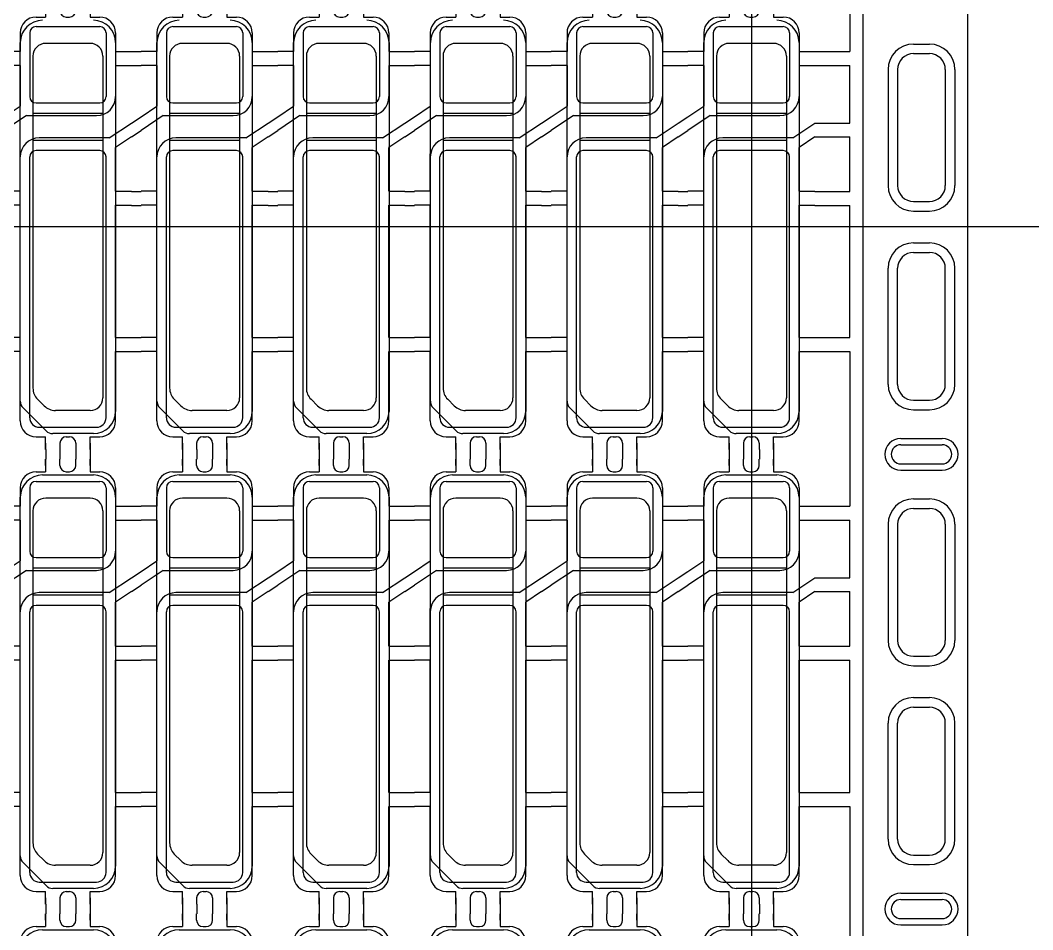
# Model space of a CAD drawing. Header units: millimetres. Extents: x -992 to 1678, y 98 to 1000.
# Drawn here: x -803.09 to -787.16, y 560.32 to 574.62 of the extents above; entities that cross this region are included whole.
import ezdxf

# ---------------------------------------------------------------- set-up
doc = ezdxf.new("R2010")
doc.units = ezdxf.units.MM
doc.linetypes.add('CENTER', pattern=[10.16, 6.35, -1.27, 1.27, -1.27])
doc.linetypes.add('HIDDEN', pattern=[1.905, 1.27, -0.635])
for name, color, linetype in [('1', 3, 'Continuous'), ('b etching', 1, 'Continuous'), ('CEN', 8, 'CENTER'), ('HID', 1, 'HIDDEN'), ('PPA', 2, 'Continuous')]:
    doc.layers.add(name, color=color, linetype=linetype)

# ---------------------------------------------------------------- blocks, each defined once
blk = doc.blocks.new('e1')
at = {"layer": '1'}
for p, q in [((-947.058, 906.581), (-947.058, 906.481)), ((-947.058, 906.481), (-947.058, 906.581)), ((-947.058, 906.581), (-947.058, 906.381)), ((-946.358, 906.581), (-946.358, 906.481)), ((-946.358, 906.481), (-946.358, 906.581)), ((-946.358, 906.581), (-946.358, 906.381)), ((-946.358, 906.381), (-946.208, 906.381)), ((-947.458, 906.131), (-947.458, 905.841)), ((-945.958, 906.131), (-945.958, 905.841)), ((-947.458, 905.841), (-947.708, 905.841)), ((-945.958, 905.841), (-945.708, 905.841)), ((-947.458, 905.621), (-947.708, 905.621)), ((-947.458, 905.621), (-947.458, 904.981)), ((-945.958, 905.621), (-945.958, 905.131)), ((-945.958, 905.621), (-945.708, 905.621)), ((-947.358, 904.831), (-946.258, 904.831)), ((-946.058, 904.481), (-947.158, 904.481)), ((-947.458, 903.641), (-947.458, 904.231)), ((-945.958, 903.641), (-945.958, 904.331)), ((-947.458, 903.641), (-947.708, 903.641)), ((-945.958, 903.641), (-945.708, 903.641)), ((-947.458, 903.421), (-947.708, 903.421)), ((-947.458, 901.341), (-947.458, 903.421)), ((-945.958, 901.341), (-945.958, 903.421)), ((-945.958, 903.421), (-945.708, 903.421)), ((-947.458, 901.341), (-947.708, 901.341)), ((-945.958, 901.341), (-945.708, 901.341)), ((-947.458, 901.121), (-947.708, 901.121)), ((-947.458, 900.031), (-947.458, 901.121)), ((-945.958, 900.031), (-945.958, 901.121)), ((-945.958, 901.121), (-945.708, 901.121)), ((-947.058, 899.581), (-947.058, 899.781)), ((-946.358, 899.781), (-946.208, 899.781)), ((-946.358, 899.581), (-946.358, 899.781)), ((-947.058, 899.581), (-947.058, 899.681)), ((-947.058, 899.681), (-947.058, 899.581)), ((-946.358, 899.581), (-946.358, 899.681)), ((-946.358, 899.681), (-946.358, 899.581))]:
    blk.add_line(p, q, dxfattribs=at)
at = {"layer": '1', "linetype": 'ByBlock'}
for p, q in [((-946.833, 906.481), (-946.833, 906.581)), ((-946.583, 906.481), (-946.583, 906.581)), ((-947.208, 906.381), (-947.058, 906.381)), ((-946.733, 906.381), (-946.683, 906.381)), ((-947.708, 904.814), (-947.458, 904.981)), ((-947.358, 904.831), (-947.708, 904.597)), ((-946.058, 904.481), (-945.708, 904.714)), ((-945.708, 904.497), (-945.958, 904.331)), ((-947.208, 899.781), (-947.058, 899.781)), ((-946.733, 899.781), (-946.683, 899.781)), ((-946.833, 899.681), (-946.833, 899.581)), ((-946.583, 899.681), (-946.583, 899.581))]:
    blk.add_line(p, q, dxfattribs=at)
for centre, start, end in [((-946.733, 906.481), 180, 270), ((-946.683, 906.481), 270, 0), ((-946.733, 899.681), 90, 180), ((-946.683, 899.681), 0, 90)]:
    blk.add_arc(centre, 0.1, start, end, dxfattribs=at)
at = {"layer": '1'}
for centre, radius, start, end in [((-947.208, 906.131), 0.25, 90, 180), ((-946.208, 906.131), 0.25, 0, 90), ((-946.258, 905.131), 0.3, 270, 0), ((-947.158, 904.181), 0.3, 90, 180), ((-947.208, 900.031), 0.25, 180, 270), ((-946.208, 900.031), 0.25, 270, 0)]:
    blk.add_arc(centre, radius, start, end, dxfattribs=at)
blk = doc.blocks.new('e2')
at = {"layer": 'b etching', "linetype": 'ByBlock'}
for p, q in [((-947.208, 906.231), (-946.208, 906.231)), ((-947.308, 906.131), (-947.308, 905.131)), ((-946.108, 906.131), (-946.108, 905.131)), ((-947.208, 905.031), (-946.208, 905.031)), ((-946.208, 904.281), (-947.208, 904.281)), ((-947.308, 900.081), (-947.308, 904.181)), ((-946.108, 900.081), (-946.108, 904.181)), ((-947.158, 899.931), (-946.258, 899.931))]:
    blk.add_line(p, q, dxfattribs=at)
for centre, radius, start, end in [((-947.208, 906.131), 0.1, 90, 180), ((-946.208, 906.131), 0.1, 360, 90), ((-947.208, 905.131), 0.1, 180, 270), ((-946.208, 905.131), 0.1, 270, 360), ((-947.208, 904.181), 0.1, 90, 180), ((-946.208, 904.181), 0.1, 0, 90), ((-947.158, 900.081), 0.15, 180, 270), ((-946.258, 900.081), 0.15, 270, 0)]:
    blk.add_arc(centre, radius, start, end, dxfattribs=at)

msp = doc.modelspace()

# ---------------------------------------------------------------- linework, layer by layer
at = {"layer": '1', "linetype": 'ByBlock'}
for p, q in [((-790.03553085, 576.56062093), (-790.03553085, 574.13062093)), ((-801.33553085, 574.13062093), (-801.18553085, 574.13062093)), ((-799.18553085, 574.13062093), (-799.03553085, 574.13062093)), ((-797.03553085, 574.13062093), (-796.88553085, 574.13062093)), ((-794.88553085, 574.13062093), (-794.73553085, 574.13062093)), ((-792.73553085, 574.13062093), (-792.58553085, 574.13062093)), ((-790.58553085, 574.13062093), (-790.03553085, 574.13062093)), ((-801.33553085, 573.91062093), (-801.18553085, 573.91062093)), ((-799.18553085, 573.91062093), (-799.03553085, 573.91062093)), ((-797.03553085, 573.91062093), (-796.88553085, 573.91062093)), ((-794.88553085, 573.91062093), (-794.73553085, 573.91062093)), ((-792.73553085, 573.91062093), (-792.58553085, 573.91062093)), ((-790.58553085, 573.91062093), (-790.03553085, 573.91062093)), ((-790.03553085, 573.00395426), (-790.03553085, 573.91062093)), ((-801.33553085, 573.00395426), (-801.18553085, 573.10395426)), ((-799.18553085, 573.00395426), (-799.03553085, 573.10395426)), ((-797.03553085, 573.00395426), (-796.88553085, 573.10395426)), ((-794.88553085, 573.00395426), (-794.73553085, 573.10395426)), ((-792.73553085, 573.00395426), (-792.58553085, 573.10395426)), ((-790.58553085, 573.00395426), (-790.03553085, 573.00395426)), ((-801.33553085, 572.78728759), (-801.18553085, 572.88728759)), ((-799.18553085, 572.78728759), (-799.03553085, 572.88728759)), ((-797.03553085, 572.78728759), (-796.88553085, 572.88728759)), ((-794.88553085, 572.78728759), (-794.73553085, 572.88728759)), ((-792.73553085, 572.78728759), (-792.58553085, 572.88728759)), ((-790.58553085, 572.78728759), (-790.03553085, 572.78728759)), ((-790.03553085, 571.93062093), (-790.03553085, 572.78728759)), ((-801.33553085, 571.93062093), (-801.18553085, 571.93062093)), ((-799.18553085, 571.93062093), (-799.03553085, 571.93062093)), ((-797.03553085, 571.93062093), (-796.88553085, 571.93062093)), ((-794.88553085, 571.93062093), (-794.73553085, 571.93062093)), ((-792.73553085, 571.93062093), (-792.58553085, 571.93062093)), ((-790.58553085, 571.93062093), (-790.03553085, 571.93062093)), ((-801.33553085, 571.71062093), (-801.18553085, 571.71062093)), ((-799.18553085, 571.71062093), (-799.03553085, 571.71062093)), ((-797.03553085, 571.71062093), (-796.88553085, 571.71062093)), ((-794.88553085, 571.71062093), (-794.73553085, 571.71062093)), ((-792.73553085, 571.71062093), (-792.58553085, 571.71062093)), ((-790.58553085, 571.71062093), (-790.03553085, 571.71062093)), ((-790.03553085, 569.63062093), (-790.03553085, 571.71062093)), ((-801.33553085, 569.63062093), (-801.18553085, 569.63062093)), ((-799.18553085, 569.63062093), (-799.03553085, 569.63062093)), ((-797.03553085, 569.63062093), (-796.88553085, 569.63062093)), ((-794.88553085, 569.63062093), (-794.73553085, 569.63062093)), ((-792.73553085, 569.63062093), (-792.58553085, 569.63062093)), ((-790.58553085, 569.63062093), (-790.03553085, 569.63062093)), ((-801.33553085, 569.41062093), (-801.18553085, 569.41062093)), ((-799.18553085, 569.41062093), (-799.03553085, 569.41062093)), ((-797.03553085, 569.41062093), (-796.88553085, 569.41062093)), ((-794.88553085, 569.41062093), (-794.73553085, 569.41062093)), ((-792.73553085, 569.41062093), (-792.58553085, 569.41062093)), ((-790.58553085, 569.41062093), (-790.03553085, 569.41062093)), ((-790.03553085, 569.41062093), (-790.03553085, 566.98062093)), ((-802.68553085, 567.87062093), (-802.68553085, 567.72062093)), ((-802.46053085, 567.87062093), (-802.46053085, 567.72062093)), ((-802.21053085, 567.87062093), (-802.21053085, 567.72062093)), ((-801.98553085, 567.87062093), (-801.98553085, 567.72062093)), ((-800.53553085, 567.87062093), (-800.53553085, 567.72062093)), ((-800.31053085, 567.87062093), (-800.31053085, 567.72062093)), ((-800.06053085, 567.87062093), (-800.06053085, 567.72062093)), ((-799.83553085, 567.87062093), (-799.83553085, 567.72062093)), ((-798.38553085, 567.87062093), (-798.38553085, 567.72062093)), ((-798.16053085, 567.87062093), (-798.16053085, 567.72062093)), ((-797.91053085, 567.87062093), (-797.91053085, 567.72062093)), ((-797.68553085, 567.87062093), (-797.68553085, 567.72062093)), ((-796.23553085, 567.87062093), (-796.23553085, 567.72062093)), ((-796.01053085, 567.87062093), (-796.01053085, 567.72062093)), ((-795.76053085, 567.87062093), (-795.76053085, 567.72062093)), ((-795.53553085, 567.87062093), (-795.53553085, 567.72062093)), ((-794.08553085, 567.87062093), (-794.08553085, 567.72062093)), ((-793.86053085, 567.87062093), (-793.86053085, 567.72062093)), ((-793.61053085, 567.87062093), (-793.61053085, 567.72062093)), ((-793.38553085, 567.87062093), (-793.38553085, 567.72062093)), ((-791.93553085, 567.87062093), (-791.93553085, 567.72062093)), ((-791.71053085, 567.87062093), (-791.71053085, 567.72062093)), ((-791.46053085, 567.87062093), (-791.46053085, 567.72062093)), ((-791.23553085, 567.87062093), (-791.23553085, 567.72062093)), ((-801.33553085, 566.98062093), (-801.18553085, 566.98062093)), ((-799.18553085, 566.98062093), (-799.03553085, 566.98062093)), ((-797.03553085, 566.98062093), (-796.88553085, 566.98062093)), ((-794.88553085, 566.98062093), (-794.73553085, 566.98062093)), ((-792.73553085, 566.98062093), (-792.58553085, 566.98062093)), ((-790.58553085, 566.98062093), (-790.03553085, 566.98062093)), ((-801.33553085, 566.76062093), (-801.18553085, 566.76062093)), ((-799.18553085, 566.76062093), (-799.03553085, 566.76062093)), ((-797.03553085, 566.76062093), (-796.88553085, 566.76062093)), ((-794.88553085, 566.76062093), (-794.73553085, 566.76062093)), ((-792.73553085, 566.76062093), (-792.58553085, 566.76062093)), ((-790.58553085, 566.76062093), (-790.03553085, 566.76062093)), ((-790.03553085, 565.85395426), (-790.03553085, 566.76062093)), ((-801.33553085, 565.85395426), (-801.18553085, 565.95395426)), ((-799.18553085, 565.85395426), (-799.03553085, 565.95395426)), ((-797.03553085, 565.85395426), (-796.88553085, 565.95395426)), ((-794.88553085, 565.85395426), (-794.73553085, 565.95395426)), ((-792.73553085, 565.85395426), (-792.58553085, 565.95395426)), ((-790.58553085, 565.85395426), (-790.03553085, 565.85395426)), ((-801.33553085, 565.63728759), (-801.18553085, 565.73728759)), ((-799.18553085, 565.63728759), (-799.03553085, 565.73728759)), ((-797.03553085, 565.63728759), (-796.88553085, 565.73728759)), ((-794.88553085, 565.63728759), (-794.73553085, 565.73728759)), ((-792.73553085, 565.63728759), (-792.58553085, 565.73728759)), ((-790.58553085, 565.63728759), (-790.03553085, 565.63728759)), ((-790.03553085, 564.78062093), (-790.03553085, 565.63728759)), ((-801.33553085, 564.78062093), (-801.18553085, 564.78062093)), ((-799.18553085, 564.78062093), (-799.03553085, 564.78062093)), ((-797.03553085, 564.78062093), (-796.88553085, 564.78062093)), ((-794.88553085, 564.78062093), (-794.73553085, 564.78062093)), ((-792.73553085, 564.78062093), (-792.58553085, 564.78062093)), ((-790.58553085, 564.78062093), (-790.03553085, 564.78062093)), ((-801.33553085, 564.56062093), (-801.18553085, 564.56062093)), ((-799.18553085, 564.56062093), (-799.03553085, 564.56062093)), ((-797.03553085, 564.56062093), (-796.88553085, 564.56062093)), ((-794.88553085, 564.56062093), (-794.73553085, 564.56062093)), ((-792.73553085, 564.56062093), (-792.58553085, 564.56062093)), ((-790.58553085, 564.56062093), (-790.03553085, 564.56062093)), ((-790.03553085, 562.48062093), (-790.03553085, 564.56062093)), ((-801.33553085, 562.48062093), (-801.18553085, 562.48062093)), ((-799.18553085, 562.48062093), (-799.03553085, 562.48062093)), ((-797.03553085, 562.48062093), (-796.88553085, 562.48062093)), ((-794.88553085, 562.48062093), (-794.73553085, 562.48062093)), ((-792.73553085, 562.48062093), (-792.58553085, 562.48062093)), ((-790.58553085, 562.48062093), (-790.03553085, 562.48062093)), ((-801.33553085, 562.26062093), (-801.18553085, 562.26062093)), ((-799.18553085, 562.26062093), (-799.03553085, 562.26062093)), ((-797.03553085, 562.26062093), (-796.88553085, 562.26062093)), ((-794.88553085, 562.26062093), (-794.73553085, 562.26062093)), ((-792.73553085, 562.26062093), (-792.58553085, 562.26062093)), ((-790.58553085, 562.26062093), (-790.03553085, 562.26062093)), ((-790.03553085, 562.26062093), (-790.03553085, 559.83062093)), ((-802.68553085, 560.72062093), (-802.68553085, 560.57062093)), ((-802.46053085, 560.72062093), (-802.46053085, 560.57062093)), ((-802.21053085, 560.72062093), (-802.21053085, 560.57062093)), ((-801.98553085, 560.72062093), (-801.98553085, 560.57062093)), ((-800.53553085, 560.72062093), (-800.53553085, 560.57062093)), ((-800.31053085, 560.72062093), (-800.31053085, 560.57062093)), ((-800.06053085, 560.72062093), (-800.06053085, 560.57062093)), ((-799.83553085, 560.72062093), (-799.83553085, 560.57062093)), ((-798.38553085, 560.72062093), (-798.38553085, 560.57062093)), ((-798.16053085, 560.72062093), (-798.16053085, 560.57062093)), ((-797.91053085, 560.72062093), (-797.91053085, 560.57062093)), ((-797.68553085, 560.72062093), (-797.68553085, 560.57062093)), ((-796.23553085, 560.72062093), (-796.23553085, 560.57062093)), ((-796.01053085, 560.72062093), (-796.01053085, 560.57062093)), ((-795.76053085, 560.72062093), (-795.76053085, 560.57062093)), ((-795.53553085, 560.72062093), (-795.53553085, 560.57062093)), ((-794.08553085, 560.72062093), (-794.08553085, 560.57062093)), ((-793.86053085, 560.72062093), (-793.86053085, 560.57062093)), ((-793.61053085, 560.72062093), (-793.61053085, 560.57062093)), ((-793.38553085, 560.72062093), (-793.38553085, 560.57062093)), ((-791.93553085, 560.72062093), (-791.93553085, 560.57062093)), ((-791.71053085, 560.72062093), (-791.71053085, 560.57062093)), ((-791.46053085, 560.72062093), (-791.46053085, 560.57062093)), ((-791.23553085, 560.72062093), (-791.23553085, 560.57062093))]:
    msp.add_line(p, q, dxfattribs=at)
at = {"layer": '1'}
for p, q in [((-789.03553085, 574.09562093), (-788.78553085, 574.09562093)), ((-789.28553085, 573.84562093), (-789.28553085, 572.02062093)), ((-788.53553085, 573.84562093), (-788.53553085, 572.02062093)), ((-789.03553085, 571.77062093), (-788.78553085, 571.77062093)), ((-789.03553085, 570.97062093), (-788.78553085, 570.97062093)), ((-789.28553085, 568.89562093), (-789.28553085, 570.72062093)), ((-788.53553085, 568.89562093), (-788.53553085, 570.72062093)), ((-789.03553085, 568.64562093), (-788.78553085, 568.64562093)), ((-789.23553085, 567.94562093), (-788.58553085, 567.94562093)), ((-789.23553085, 567.94562093), (-788.58553085, 567.94562093)), ((-789.23553085, 567.64562093), (-788.58553085, 567.64562093)), ((-789.23553085, 567.64562093), (-788.58553085, 567.64562093)), ((-789.03553085, 566.94562093), (-788.78553085, 566.94562093)), ((-789.28553085, 566.69562093), (-789.28553085, 564.87062093)), ((-788.53553085, 566.69562093), (-788.53553085, 564.87062093)), ((-789.03553085, 564.62062093), (-788.78553085, 564.62062093)), ((-789.03553085, 563.82062093), (-788.78553085, 563.82062093)), ((-789.28553085, 561.74562093), (-789.28553085, 563.57062093)), ((-788.53553085, 561.74562093), (-788.53553085, 563.57062093)), ((-789.03553085, 561.49562093), (-788.78553085, 561.49562093)), ((-789.23553085, 560.79562093), (-788.58553085, 560.79562093)), ((-789.23553085, 560.79562093), (-788.58553085, 560.79562093)), ((-789.23553085, 560.49562093), (-788.58553085, 560.49562093)), ((-789.23553085, 560.49562093), (-788.58553085, 560.49562093))]:
    msp.add_line(p, q, dxfattribs=at)
for centre, radius, start, end in [((-789.03553085, 573.84562093), 0.25, 90, 180), ((-788.78553085, 573.84562093), 0.25, 0, 90), ((-789.03553085, 572.02062093), 0.25, 180, 270), ((-788.78553085, 572.02062093), 0.25, 270, 0), ((-789.03553085, 570.72062093), 0.25, 90, 180), ((-788.78553085, 570.72062093), 0.25, 360, 90), ((-789.03553085, 568.89562093), 0.25, 180, 270), ((-788.78553085, 568.89562093), 0.25, 270, 360), ((-789.23553085, 567.79562093), 0.15, 90, 270), ((-789.23553085, 567.79562093), 0.15, 90, 270), ((-788.58553085, 567.79562093), 0.15, 270, 90), ((-788.58553085, 567.79562093), 0.15, 270, 90), ((-789.03553085, 566.69562093), 0.25, 90, 180), ((-788.78553085, 566.69562093), 0.25, 0, 90), ((-789.03553085, 564.87062093), 0.25, 180, 270), ((-788.78553085, 564.87062093), 0.25, 270, 0), ((-789.03553085, 563.57062093), 0.25, 90, 180), ((-788.78553085, 563.57062093), 0.25, 360, 90), ((-789.03553085, 561.74562093), 0.25, 180, 270), ((-788.78553085, 561.74562093), 0.25, 270, 360), ((-789.23553085, 560.64562093), 0.15, 90, 270), ((-789.23553085, 560.64562093), 0.15, 90, 270), ((-788.58553085, 560.64562093), 0.15, 270, 90), ((-788.58553085, 560.64562093), 0.15, 270, 90)]:
    msp.add_arc(centre, radius, start, end, dxfattribs=at)
at = {"layer": 'CEN', "linetype": 'ByBlock'}
for p, q in [((-791.58553085, 604.77062093), (-791.58553085, 537.97062093)), ((-650.66508095, 571.37062093), (-912.43297569, 571.37062093))]:
    msp.add_line(p, q, dxfattribs=at)
at = {"layer": 'HID', "linetype": 'ByBlock'}
for p, q in [((-789.83553085, 596.62062093), (-789.83553085, 546.12062093)), ((-789.03553085, 574.24562093), (-788.78553085, 574.24562093)), ((-789.43553085, 573.84562093), (-789.43553085, 572.02062093)), ((-788.38553085, 573.84562093), (-788.38553085, 572.02062093)), ((-789.03553085, 571.62062093), (-788.78553085, 571.62062093)), ((-789.03553085, 571.12062093), (-788.78553085, 571.12062093)), ((-789.43553085, 568.89562093), (-789.43553085, 570.72062093)), ((-788.38553085, 568.89562093), (-788.38553085, 570.72062093)), ((-789.03553085, 568.49562093), (-788.78553085, 568.49562093)), ((-789.23553085, 568.04562093), (-788.58553085, 568.04562093)), ((-789.23553085, 567.54562093), (-788.58553085, 567.54562093)), ((-789.03553085, 567.09562093), (-788.78553085, 567.09562093)), ((-789.43553085, 566.69562093), (-789.43553085, 564.87062093)), ((-788.38553085, 566.69562093), (-788.38553085, 564.87062093)), ((-789.03553085, 564.47062093), (-788.78553085, 564.47062093)), ((-789.03553085, 563.97062093), (-788.78553085, 563.97062093)), ((-789.43553085, 561.74562093), (-789.43553085, 563.57062093)), ((-788.38553085, 561.74562093), (-788.38553085, 563.57062093)), ((-789.03553085, 561.34562093), (-788.78553085, 561.34562093)), ((-789.23553085, 560.89562093), (-788.58553085, 560.89562093)), ((-789.23553085, 560.39562093), (-788.58553085, 560.39562093))]:
    msp.add_line(p, q, dxfattribs=at)
for centre, radius, start, end in [((-789.03553085, 573.84562093), 0.4, 90, 180), ((-788.78553085, 573.84562093), 0.4, 0, 90), ((-789.03553085, 572.02062093), 0.4, 180, 270), ((-788.78553085, 572.02062093), 0.4, 270, 0), ((-789.03553085, 570.72062093), 0.4, 90, 180), ((-788.78553085, 570.72062093), 0.4, 360, 90), ((-789.03553085, 568.89562093), 0.4, 180, 270), ((-788.78553085, 568.89562093), 0.4, 270, 360), ((-789.23553085, 567.79562093), 0.25, 90, 270), ((-788.58553085, 567.79562093), 0.25, 270, 90), ((-789.03553085, 566.69562093), 0.4, 90, 180), ((-788.78553085, 566.69562093), 0.4, 0, 90), ((-789.03553085, 564.87062093), 0.4, 180, 270), ((-788.78553085, 564.87062093), 0.4, 270, 0), ((-789.03553085, 563.57062093), 0.4, 90, 180), ((-788.78553085, 563.57062093), 0.4, 360, 90), ((-789.03553085, 561.74562093), 0.4, 180, 270), ((-788.78553085, 561.74562093), 0.4, 270, 360), ((-789.23553085, 560.64562093), 0.25, 90, 270), ((-788.58553085, 560.64562093), 0.25, 270, 90)]:
    msp.add_arc(centre, radius, start, end, dxfattribs=at)
at = {"layer": 'PPA', "linetype": 'ByBlock'}
for p, q in [((-788.18553085, 598.42062093), (-788.18553085, 544.32062093)), ((-803.08553085, 568.63275296), (-803.08553085, 574.27062093)), ((-801.98553085, 574.25698456), (-802.68553085, 574.25698456)), ((-801.58553085, 574.27062093), (-801.58553085, 568.47062093)), ((-800.93553085, 568.63275296), (-800.93553085, 574.27062093)), ((-799.83553085, 574.25698456), (-800.53553085, 574.25698456)), ((-799.43553085, 574.27062093), (-799.43553085, 568.47062093)), ((-798.78553085, 568.63275296), (-798.78553085, 574.27062093)), ((-797.68553085, 574.25698456), (-798.38553085, 574.25698456)), ((-797.28553085, 574.27062093), (-797.28553085, 568.47062093)), ((-796.63553085, 568.63275296), (-796.63553085, 574.27062093)), ((-795.53553085, 574.25698456), (-796.23553085, 574.25698456)), ((-795.13553085, 574.27062093), (-795.13553085, 568.47062093)), ((-794.48553085, 568.63275296), (-794.48553085, 574.27062093)), ((-793.38553085, 574.25698456), (-794.08553085, 574.25698456)), ((-792.98553085, 574.27062093), (-792.98553085, 568.47062093)), ((-792.33553085, 568.63275296), (-792.33553085, 574.27062093)), ((-791.23553085, 574.25698456), (-791.93553085, 574.25698456)), ((-790.83553085, 574.27062093), (-790.83553085, 568.47062093)), ((-802.88553085, 574.05698456), (-802.88553085, 568.83781068)), ((-801.78553085, 574.05698456), (-801.78553085, 568.68425729)), ((-800.73553085, 574.05698456), (-800.73553085, 568.83781068)), ((-799.63553085, 574.05698456), (-799.63553085, 568.68425729)), ((-798.58553085, 574.05698456), (-798.58553085, 568.83781068)), ((-797.48553085, 574.05698456), (-797.48553085, 568.68425729)), ((-796.43553085, 574.05698456), (-796.43553085, 568.83781068)), ((-795.33553085, 574.05698456), (-795.33553085, 568.68425729)), ((-794.28553085, 574.05698456), (-794.28553085, 568.83781068)), ((-793.18553085, 574.05698456), (-793.18553085, 568.68425729)), ((-792.13553085, 574.05698456), (-792.13553085, 568.83781068)), ((-791.03553085, 574.05698456), (-791.03553085, 568.68425729)), ((-802.88553085, 573.16062093), (-801.78553085, 573.16062093)), ((-800.73553085, 573.16062093), (-799.63553085, 573.16062093)), ((-798.58553085, 573.16062093), (-797.48553085, 573.16062093)), ((-796.43553085, 573.16062093), (-795.33553085, 573.16062093)), ((-794.28553085, 573.16062093), (-793.18553085, 573.16062093)), ((-792.13553085, 573.16062093), (-791.03553085, 573.16062093)), ((-801.78553085, 572.73062093), (-802.88553085, 572.73062093)), ((-799.63553085, 572.73062093), (-800.73553085, 572.73062093)), ((-797.48553085, 572.73062093), (-798.58553085, 572.73062093)), ((-795.33553085, 572.73062093), (-796.43553085, 572.73062093)), ((-793.18553085, 572.73062093), (-794.28553085, 572.73062093)), ((-791.03553085, 572.73062093), (-792.13553085, 572.73062093)), ((-803.04159687, 568.52668695), (-802.67946483, 568.16455491)), ((-802.81230754, 568.66103399), (-802.70875415, 568.5574806)), ((-800.89159687, 568.52668695), (-800.52946483, 568.16455491)), ((-800.66230754, 568.66103399), (-800.55875415, 568.5574806)), ((-798.74159687, 568.52668695), (-798.37946483, 568.16455491)), ((-798.51230754, 568.66103399), (-798.40875415, 568.5574806)), ((-796.59159687, 568.52668695), (-796.22946483, 568.16455491)), ((-796.36230754, 568.66103399), (-796.25875415, 568.5574806)), ((-794.44159687, 568.52668695), (-794.07946483, 568.16455491)), ((-794.21230754, 568.66103399), (-794.10875415, 568.5574806)), ((-792.29159687, 568.52668695), (-791.92946483, 568.16455491)), ((-792.06230754, 568.66103399), (-791.95875415, 568.5574806)), ((-801.98553085, 568.48425729), (-802.53197746, 568.48425729)), ((-799.83553085, 568.48425729), (-800.38197746, 568.48425729)), ((-797.68553085, 568.48425729), (-798.23197746, 568.48425729)), ((-795.53553085, 568.48425729), (-796.08197746, 568.48425729)), ((-793.38553085, 568.48425729), (-793.93197746, 568.48425729)), ((-791.23553085, 568.48425729), (-791.78197746, 568.48425729)), ((-801.93553085, 568.12062093), (-802.57339881, 568.12062093)), ((-799.78553085, 568.12062093), (-800.42339881, 568.12062093)), ((-797.63553085, 568.12062093), (-798.27339881, 568.12062093)), ((-795.48553085, 568.12062093), (-796.12339881, 568.12062093)), ((-793.33553085, 568.12062093), (-793.97339881, 568.12062093)), ((-791.18553085, 568.12062093), (-791.82339881, 568.12062093)), ((-802.73553085, 567.47062093), (-801.93553085, 567.47062093)), ((-800.58553085, 567.47062093), (-799.78553085, 567.47062093)), ((-798.43553085, 567.47062093), (-797.63553085, 567.47062093)), ((-796.28553085, 567.47062093), (-795.48553085, 567.47062093)), ((-794.13553085, 567.47062093), (-793.33553085, 567.47062093)), ((-791.98553085, 567.47062093), (-791.18553085, 567.47062093)), ((-803.08553085, 561.48275296), (-803.08553085, 567.12062093)), ((-801.98553085, 567.10698456), (-802.68553085, 567.10698456)), ((-801.58553085, 567.12062093), (-801.58553085, 561.32062093)), ((-800.93553085, 561.48275296), (-800.93553085, 567.12062093)), ((-799.83553085, 567.10698456), (-800.53553085, 567.10698456)), ((-799.43553085, 567.12062093), (-799.43553085, 561.32062093)), ((-798.78553085, 561.48275296), (-798.78553085, 567.12062093)), ((-797.68553085, 567.10698456), (-798.38553085, 567.10698456)), ((-797.28553085, 567.12062093), (-797.28553085, 561.32062093)), ((-796.63553085, 561.48275296), (-796.63553085, 567.12062093)), ((-795.53553085, 567.10698456), (-796.23553085, 567.10698456)), ((-795.13553085, 567.12062093), (-795.13553085, 561.32062093)), ((-794.48553085, 561.48275296), (-794.48553085, 567.12062093)), ((-793.38553085, 567.10698456), (-794.08553085, 567.10698456)), ((-792.98553085, 567.12062093), (-792.98553085, 561.32062093)), ((-792.33553085, 561.48275296), (-792.33553085, 567.12062093)), ((-791.23553085, 567.10698456), (-791.93553085, 567.10698456)), ((-790.83553085, 567.12062093), (-790.83553085, 561.32062093)), ((-802.88553085, 566.90698456), (-802.88553085, 561.68781068)), ((-801.78553085, 566.90698456), (-801.78553085, 561.53425729)), ((-800.73553085, 566.90698456), (-800.73553085, 561.68781068)), ((-799.63553085, 566.90698456), (-799.63553085, 561.53425729)), ((-798.58553085, 566.90698456), (-798.58553085, 561.68781068)), ((-797.48553085, 566.90698456), (-797.48553085, 561.53425729)), ((-796.43553085, 566.90698456), (-796.43553085, 561.68781068)), ((-795.33553085, 566.90698456), (-795.33553085, 561.53425729)), ((-794.28553085, 566.90698456), (-794.28553085, 561.68781068)), ((-793.18553085, 566.90698456), (-793.18553085, 561.53425729)), ((-792.13553085, 566.90698456), (-792.13553085, 561.68781068)), ((-791.03553085, 566.90698456), (-791.03553085, 561.53425729)), ((-802.88553085, 566.01062093), (-801.78553085, 566.01062093)), ((-800.73553085, 566.01062093), (-799.63553085, 566.01062093)), ((-798.58553085, 566.01062093), (-797.48553085, 566.01062093)), ((-796.43553085, 566.01062093), (-795.33553085, 566.01062093)), ((-794.28553085, 566.01062093), (-793.18553085, 566.01062093)), ((-792.13553085, 566.01062093), (-791.03553085, 566.01062093)), ((-801.78553085, 565.58062093), (-802.88553085, 565.58062093)), ((-799.63553085, 565.58062093), (-800.73553085, 565.58062093)), ((-797.48553085, 565.58062093), (-798.58553085, 565.58062093)), ((-795.33553085, 565.58062093), (-796.43553085, 565.58062093)), ((-793.18553085, 565.58062093), (-794.28553085, 565.58062093)), ((-791.03553085, 565.58062093), (-792.13553085, 565.58062093)), ((-803.04159687, 561.37668695), (-802.67946483, 561.01455491)), ((-802.81230754, 561.51103399), (-802.70875415, 561.4074806)), ((-800.89159687, 561.37668695), (-800.52946483, 561.01455491)), ((-800.66230754, 561.51103399), (-800.55875415, 561.4074806)), ((-798.74159687, 561.37668695), (-798.37946483, 561.01455491)), ((-798.51230754, 561.51103399), (-798.40875415, 561.4074806)), ((-796.59159687, 561.37668695), (-796.22946483, 561.01455491)), ((-796.36230754, 561.51103399), (-796.25875415, 561.4074806)), ((-794.44159687, 561.37668695), (-794.07946483, 561.01455491)), ((-794.21230754, 561.51103399), (-794.10875415, 561.4074806)), ((-792.29159687, 561.37668695), (-791.92946483, 561.01455491)), ((-792.06230754, 561.51103399), (-791.95875415, 561.4074806)), ((-801.98553085, 561.33425729), (-802.53197746, 561.33425729)), ((-799.83553085, 561.33425729), (-800.38197746, 561.33425729)), ((-797.68553085, 561.33425729), (-798.23197746, 561.33425729)), ((-795.53553085, 561.33425729), (-796.08197746, 561.33425729)), ((-793.38553085, 561.33425729), (-793.93197746, 561.33425729)), ((-791.23553085, 561.33425729), (-791.78197746, 561.33425729)), ((-801.93553085, 560.97062093), (-802.57339881, 560.97062093)), ((-799.78553085, 560.97062093), (-800.42339881, 560.97062093)), ((-797.63553085, 560.97062093), (-798.27339881, 560.97062093)), ((-795.48553085, 560.97062093), (-796.12339881, 560.97062093)), ((-793.33553085, 560.97062093), (-793.97339881, 560.97062093)), ((-791.18553085, 560.97062093), (-791.82339881, 560.97062093)), ((-802.73553085, 560.32062093), (-801.93553085, 560.32062093)), ((-800.58553085, 560.32062093), (-799.78553085, 560.32062093)), ((-798.43553085, 560.32062093), (-797.63553085, 560.32062093)), ((-796.28553085, 560.32062093), (-795.48553085, 560.32062093)), ((-794.13553085, 560.32062093), (-793.33553085, 560.32062093)), ((-791.98553085, 560.32062093), (-791.18553085, 560.32062093))]:
    msp.add_line(p, q, dxfattribs=at)
for centre, radius, start, end in [((-802.73553085, 574.27062093), 0.35, 90, 180), ((-801.93553085, 574.27062093), 0.35, 0, 90), ((-800.58553085, 574.27062093), 0.35, 90, 180), ((-799.78553085, 574.27062093), 0.35, 0, 90), ((-798.43553085, 574.27062093), 0.35, 90, 180), ((-797.63553085, 574.27062093), 0.35, 0, 90), ((-796.28553085, 574.27062093), 0.35, 90, 180), ((-795.48553085, 574.27062093), 0.35, 0, 90), ((-794.13553085, 574.27062093), 0.35, 90, 180), ((-793.33553085, 574.27062093), 0.35, 0, 90), ((-791.98553085, 574.27062093), 0.35, 90, 180), ((-791.18553085, 574.27062093), 0.35, 0, 90), ((-802.68553085, 574.05698456), 0.2, 90, 180), ((-801.98553085, 574.05698456), 0.2, 0, 90), ((-800.53553085, 574.05698456), 0.2, 90, 180), ((-799.83553085, 574.05698456), 0.2, 0, 90), ((-798.38553085, 574.05698456), 0.2, 90, 180), ((-797.68553085, 574.05698456), 0.2, 0, 90), ((-796.23553085, 574.05698456), 0.2, 90, 180), ((-795.53553085, 574.05698456), 0.2, 0, 90), ((-794.08553085, 574.05698456), 0.2, 90, 180), ((-793.38553085, 574.05698456), 0.2, 0, 90), ((-791.93553085, 574.05698456), 0.2, 90, 180), ((-791.23553085, 574.05698456), 0.2, 0, 90), ((-802.63553085, 568.83781068), 0.25, 180, 225), ((-801.98553085, 568.68425729), 0.2, 270, 0), ((-800.48553085, 568.83781068), 0.25, 180, 225), ((-799.83553085, 568.68425729), 0.2, 270, 0), ((-798.33553085, 568.83781068), 0.25, 180, 225), ((-797.68553085, 568.68425729), 0.2, 270, 0), ((-796.18553085, 568.83781068), 0.25, 180, 225), ((-795.53553085, 568.68425729), 0.2, 270, 0), ((-794.03553085, 568.83781068), 0.25, 180, 225), ((-793.38553085, 568.68425729), 0.2, 270, 0), ((-791.88553085, 568.83781068), 0.25, 180, 225), ((-791.23553085, 568.68425729), 0.2, 270, 0), ((-802.93553085, 568.63275296), 0.15, 180, 225), ((-802.53197746, 568.73425729), 0.25, 225, 270), ((-800.78553085, 568.63275296), 0.15, 180, 225), ((-800.38197746, 568.73425729), 0.25, 225, 270), ((-798.63553085, 568.63275296), 0.15, 180, 225), ((-798.23197746, 568.73425729), 0.25, 225, 270), ((-796.48553085, 568.63275296), 0.15, 180, 225), ((-796.08197746, 568.73425729), 0.25, 225, 270), ((-794.33553085, 568.63275296), 0.15, 180, 225), ((-793.93197746, 568.73425729), 0.25, 225, 270), ((-792.18553085, 568.63275296), 0.15, 180, 225), ((-791.78197746, 568.73425729), 0.25, 225, 270), ((-801.93553085, 568.47062093), 0.35, 270, 0), ((-799.78553085, 568.47062093), 0.35, 270, 0), ((-797.63553085, 568.47062093), 0.35, 270, 0), ((-795.48553085, 568.47062093), 0.35, 270, 0), ((-793.33553085, 568.47062093), 0.35, 270, 0), ((-791.18553085, 568.47062093), 0.35, 270, 0), ((-802.57339881, 568.27062093), 0.15, 225, 270), ((-800.42339881, 568.27062093), 0.15, 225, 270), ((-798.27339881, 568.27062093), 0.15, 225, 270), ((-796.12339881, 568.27062093), 0.15, 225, 270), ((-793.97339881, 568.27062093), 0.15, 225, 270), ((-791.82339881, 568.27062093), 0.15, 225, 270), ((-802.73553085, 567.12062093), 0.35, 90, 180), ((-801.93553085, 567.12062093), 0.35, 0, 90), ((-800.58553085, 567.12062093), 0.35, 90, 180), ((-799.78553085, 567.12062093), 0.35, 0, 90), ((-798.43553085, 567.12062093), 0.35, 90, 180), ((-797.63553085, 567.12062093), 0.35, 0, 90), ((-796.28553085, 567.12062093), 0.35, 90, 180), ((-795.48553085, 567.12062093), 0.35, 0, 90), ((-794.13553085, 567.12062093), 0.35, 90, 180), ((-793.33553085, 567.12062093), 0.35, 0, 90), ((-791.98553085, 567.12062093), 0.35, 90, 180), ((-791.18553085, 567.12062093), 0.35, 0, 90), ((-802.68553085, 566.90698456), 0.2, 90, 180), ((-801.98553085, 566.90698456), 0.2, 0, 90), ((-800.53553085, 566.90698456), 0.2, 90, 180), ((-799.83553085, 566.90698456), 0.2, 0, 90), ((-798.38553085, 566.90698456), 0.2, 90, 180), ((-797.68553085, 566.90698456), 0.2, 0, 90), ((-796.23553085, 566.90698456), 0.2, 90, 180), ((-795.53553085, 566.90698456), 0.2, 0, 90), ((-794.08553085, 566.90698456), 0.2, 90, 180), ((-793.38553085, 566.90698456), 0.2, 0, 90), ((-791.93553085, 566.90698456), 0.2, 90, 180), ((-791.23553085, 566.90698456), 0.2, 0, 90), ((-802.63553085, 561.68781068), 0.25, 180, 225), ((-800.48553085, 561.68781068), 0.25, 180, 225), ((-798.33553085, 561.68781068), 0.25, 180, 225), ((-796.18553085, 561.68781068), 0.25, 180, 225), ((-794.03553085, 561.68781068), 0.25, 180, 225), ((-791.88553085, 561.68781068), 0.25, 180, 225), ((-801.98553085, 561.53425729), 0.2, 270, 0), ((-799.83553085, 561.53425729), 0.2, 270, 0), ((-797.68553085, 561.53425729), 0.2, 270, 0), ((-795.53553085, 561.53425729), 0.2, 270, 0), ((-793.38553085, 561.53425729), 0.2, 270, 0), ((-791.23553085, 561.53425729), 0.2, 270, 0), ((-802.93553085, 561.48275296), 0.15, 180, 225), ((-802.53197746, 561.58425729), 0.25, 225, 270), ((-800.78553085, 561.48275296), 0.15, 180, 225), ((-800.38197746, 561.58425729), 0.25, 225, 270), ((-798.63553085, 561.48275296), 0.15, 180, 225), ((-798.23197746, 561.58425729), 0.25, 225, 270), ((-796.48553085, 561.48275296), 0.15, 180, 225), ((-796.08197746, 561.58425729), 0.25, 225, 270), ((-794.33553085, 561.48275296), 0.15, 180, 225), ((-793.93197746, 561.58425729), 0.25, 225, 270), ((-792.18553085, 561.48275296), 0.15, 180, 225), ((-791.78197746, 561.58425729), 0.25, 225, 270), ((-801.93553085, 561.32062093), 0.35, 270, 0), ((-799.78553085, 561.32062093), 0.35, 270, 0), ((-797.63553085, 561.32062093), 0.35, 270, 0), ((-795.48553085, 561.32062093), 0.35, 270, 0), ((-793.33553085, 561.32062093), 0.35, 270, 0), ((-791.18553085, 561.32062093), 0.35, 270, 0), ((-802.57339881, 561.12062093), 0.15, 225, 270), ((-800.42339881, 561.12062093), 0.15, 225, 270), ((-798.27339881, 561.12062093), 0.15, 225, 270), ((-796.12339881, 561.12062093), 0.15, 225, 270), ((-793.97339881, 561.12062093), 0.15, 225, 270), ((-791.82339881, 561.12062093), 0.15, 225, 270), ((-802.73553085, 559.97062093), 0.35, 90, 180), ((-801.93553085, 559.97062093), 0.35, 0, 90), ((-800.58553085, 559.97062093), 0.35, 90, 180), ((-799.78553085, 559.97062093), 0.35, 0, 90), ((-798.43553085, 559.97062093), 0.35, 90, 180), ((-797.63553085, 559.97062093), 0.35, 0, 90), ((-796.28553085, 559.97062093), 0.35, 90, 180), ((-795.48553085, 559.97062093), 0.35, 0, 90), ((-794.13553085, 559.97062093), 0.35, 90, 180), ((-793.33553085, 559.97062093), 0.35, 0, 90), ((-791.98553085, 559.97062093), 0.35, 90, 180), ((-791.18553085, 559.97062093), 0.35, 0, 90)]:
    msp.add_arc(centre, radius, start, end, dxfattribs=at)

# ---------------------------------------------------------------- block references
at = {"linetype": 'ByBlock'}
for name, p in [('e1', (144.37201547, -331.71006667)), ('e1', (146.52201547, -331.71006667)), ('e1', (148.67201547, -331.71006667)), ('e1', (150.82201547, -331.71006667)), ('e1', (152.97201547, -331.71006667)), ('e1', (155.12201547, -331.71006667)), ('e2', (144.37201547, -331.71006667)), ('e2', (146.52201547, -331.71006667)), ('e2', (148.67201547, -331.71006667)), ('e2', (150.82201547, -331.71006667)), ('e2', (152.97201547, -331.71006667)), ('e2', (155.12201547, -331.71006667)), ('e1', (144.37201547, -338.86006667)), ('e1', (146.52201547, -338.86006667)), ('e1', (148.67201547, -338.86006667)), ('e1', (150.82201547, -338.86006667)), ('e1', (152.97201547, -338.86006667)), ('e1', (155.12201547, -338.86006667)), ('e2', (144.37201547, -338.86006667)), ('e2', (146.52201547, -338.86006667)), ('e2', (148.67201547, -338.86006667)), ('e2', (150.82201547, -338.86006667)), ('e2', (152.97201547, -338.86006667)), ('e2', (155.12201547, -338.86006667)), ('e1', (144.37201547, -346.01006667)), ('e1', (146.52201547, -346.01006667)), ('e1', (148.67201547, -346.01006667)), ('e1', (150.82201547, -346.01006667)), ('e1', (152.97201547, -346.01006667)), ('e1', (155.12201547, -346.01006667))]:
    msp.add_blockref(name, p, dxfattribs=at)

doc.saveas('drawing.dxf')
